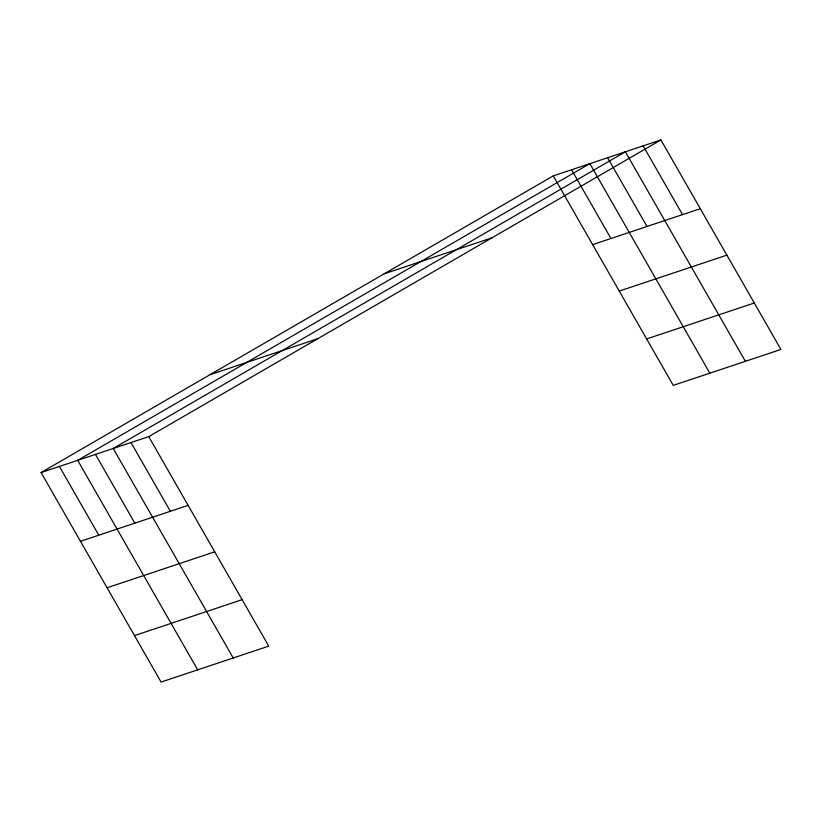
<?xml version="1.0" encoding="UTF-8"?>
<svg xmlns="http://www.w3.org/2000/svg" width="822" height="822" viewBox="0 0 822 822"><rect width="100%" height="100%" fill="white"/><g stroke="black" fill="none" stroke-linecap="round" stroke-linejoin="round"><path stroke-width="1.23" d="M41.1 472.547L148.751 436.616L268.732 646.123L161.081 682.054L41.1 472.547L553.268 175.877L660.919 139.946L780.9 349.453L673.249 385.384L553.268 175.877M148.751 436.616L660.919 139.946M384.254 273.777L491.905 237.846M592.631 244.627L700.282 208.696M210.113 374.647L317.765 338.715M619.233 291.07L726.895 255.139M646.647 338.931L754.298 302.999M80.474 541.297L188.125 505.366M107.076 587.751L214.727 551.819M134.479 635.601L242.13 599.67M643.153 145.874L682.527 214.624M745.379 361.31L625.388 151.803L113.231 448.473L233.212 657.98M607.622 157.732L646.996 226.482M709.848 373.167L589.867 163.66L77.7 460.33L197.691 669.838M571.567 169.764L610.941 238.514M130.986 442.544L170.36 511.294M95.465 454.402L134.839 523.152M59.4 466.444L98.774 535.194"/></g></svg>
